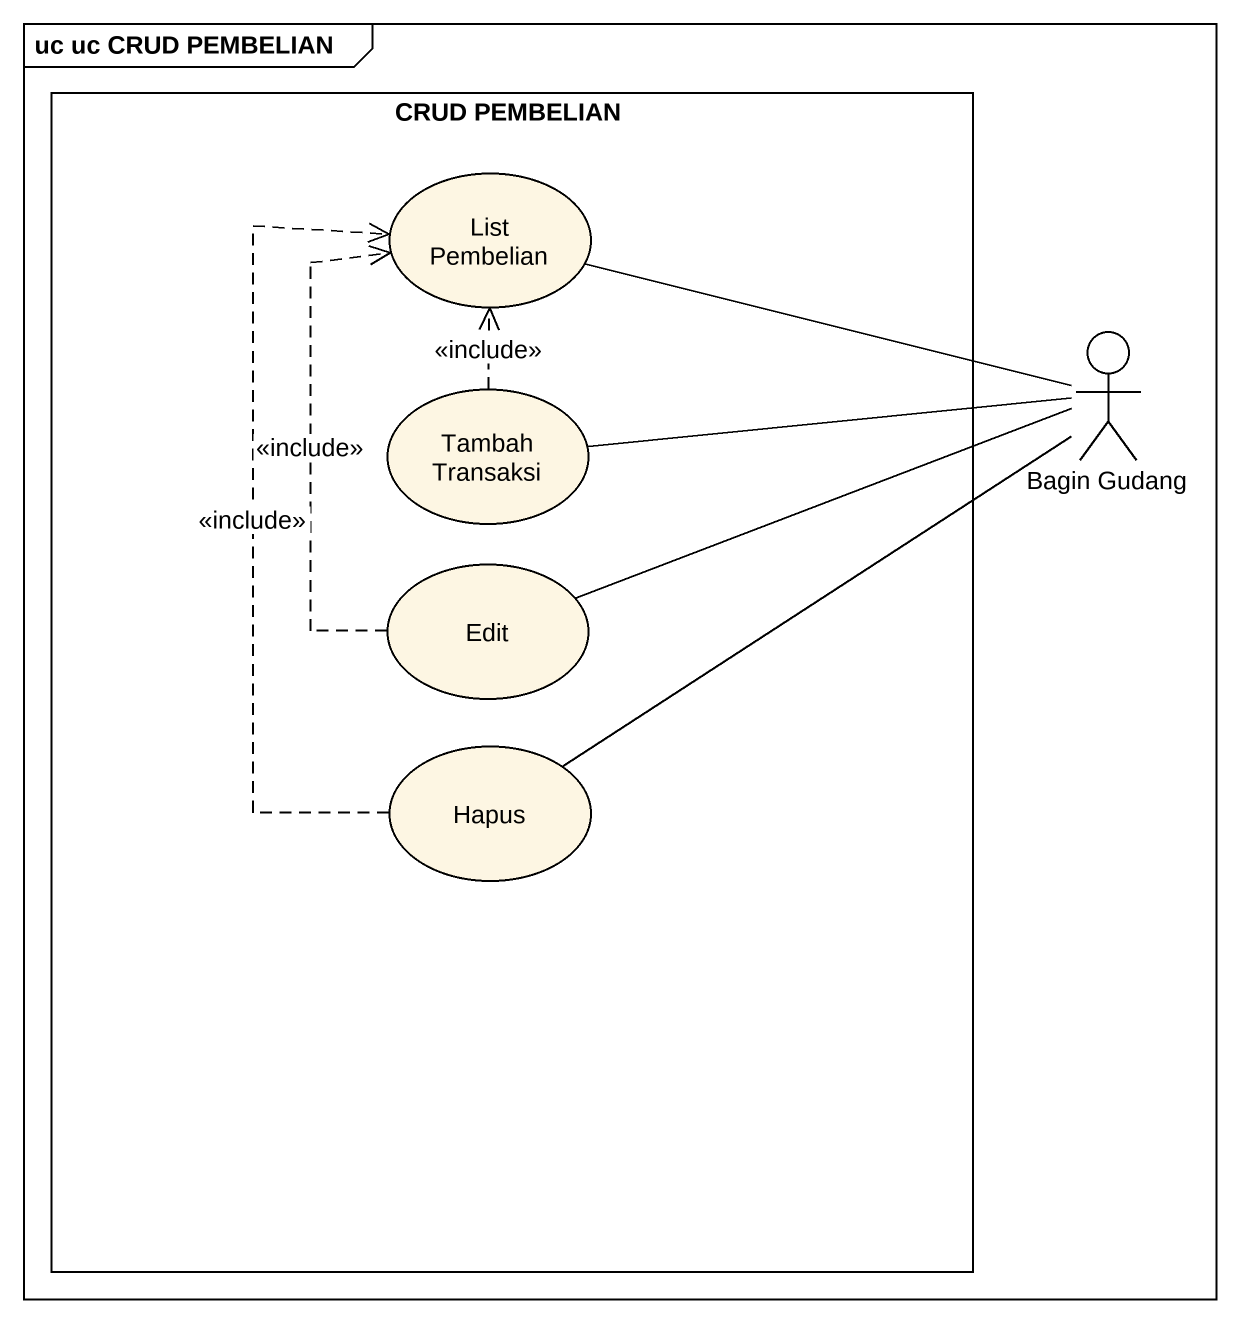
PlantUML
@startuml
mainframe uc uc CRUD PEMBELIAN
rectangle "CRUD PEMBELIAN" as CRUD_PEMBELIAN {
  usecase "List Pembelian" as List_Pembelian
  usecase "Tambah Transaksi" as Tambah_Transaksi
  usecase Edit
  usecase Hapus
}
actor "Bagin Gudang" as Bagin_Gudang
Tambah_Transaksi .up.> List_Pembelian : <<include>>
Bagin_Gudang -left- List_Pembelian
Bagin_Gudang -left- Tambah_Transaksi
Bagin_Gudang -left- Edit
Bagin_Gudang -- Hapus
Edit .up.> List_Pembelian : <<include>>
Hapus .up.> List_Pembelian : <<include>>
@enduml
